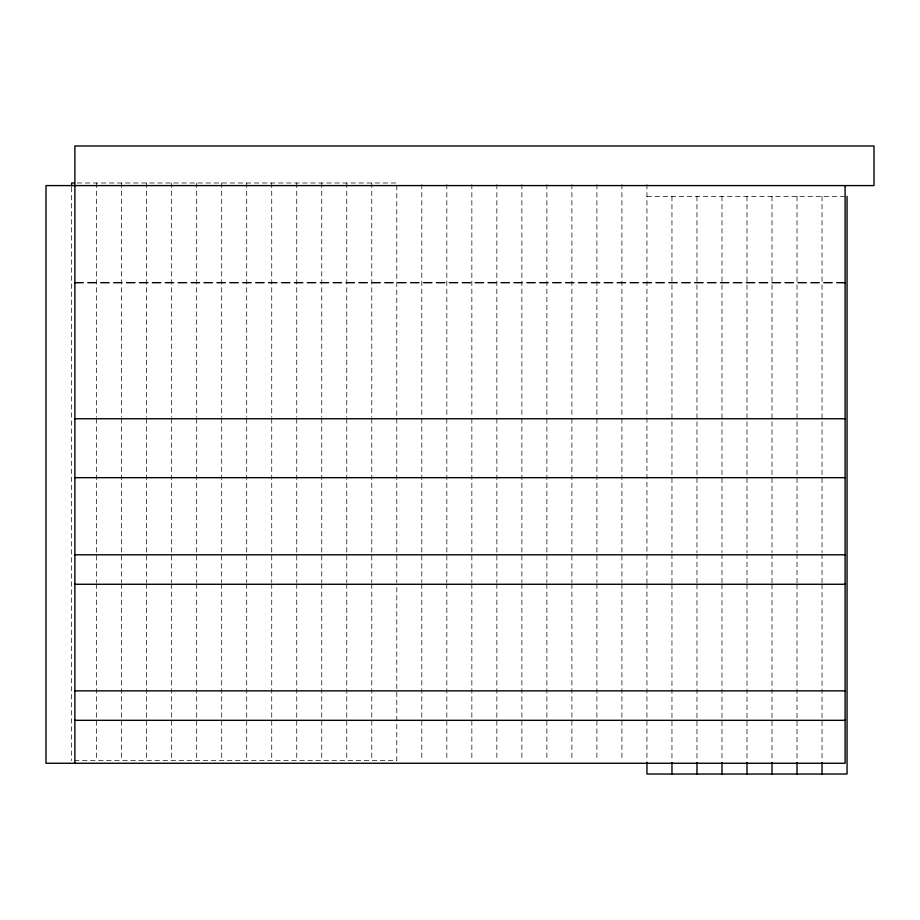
<?xml version="1.0" encoding="UTF-8"?>
<svg xmlns="http://www.w3.org/2000/svg" width="920" height="920" viewBox="0 0 920 920"><rect width="100%" height="100%" fill="white"/><g stroke="black" fill="none" stroke-linecap="round" stroke-linejoin="round"><path stroke-width="0.69" stroke-dasharray="4.6 3.45" d="M77.176 182.988L396.796 182.988L396.796 417.231M646.944 196.339L845.664 196.339M74.393 760.656L396.796 760.656L396.796 583.912M822.031 196.339L822.031 552.713M822.031 554.15L822.031 582.889M822.031 584.327L822.031 761.081M797.019 196.339L797.019 552.713M797.019 554.15L797.019 582.889M797.019 584.327L797.019 761.081M772.006 196.339L772.006 552.713M772.006 554.15L772.006 582.889M772.006 584.327L772.006 761.081M746.994 196.339L746.994 552.713M746.994 554.15L746.994 582.889M746.994 584.327L746.994 761.081M721.981 196.339L721.981 552.713M721.981 554.15L721.981 582.889M721.981 584.327L721.981 761.081M696.969 196.339L696.969 552.713M696.969 554.15L696.969 582.889M696.969 584.327L696.969 761.081M671.956 196.339L671.956 552.713M671.956 554.15L671.956 582.889M671.956 584.327L671.956 761.081M646.944 184.437L646.944 582.889M646.944 583.924L646.944 761.081M621.92 184.437L621.92 417.231M621.92 418.669L621.92 582.486M621.92 583.924L621.92 760.679M596.907 184.437L596.907 417.231M596.907 418.669L596.907 582.486M596.907 583.924L596.907 760.679M571.895 184.437L571.895 417.231M571.895 418.669L571.895 582.486M571.895 583.924L571.895 760.679M546.882 184.437L546.882 417.231M546.882 418.669L546.882 582.486M546.882 583.924L546.882 760.679M521.87 184.437L521.87 417.231M521.87 418.669L521.87 582.486M521.87 583.924L521.87 760.679M496.857 184.437L496.857 417.231M496.857 418.669L496.857 582.486M496.857 583.924L496.857 760.679M471.845 184.437L471.845 417.231M471.845 418.669L471.845 582.486M471.845 583.924L471.845 760.679M446.821 184.437L446.821 417.231M446.821 418.669L446.821 582.486M446.821 583.924L446.821 760.679M421.808 184.437L421.808 417.231M421.808 418.669L421.808 582.486M421.808 583.924L421.808 760.679M396.796 418.657L396.796 582.486M371.784 182.988L371.784 417.22M371.784 418.657L371.784 582.475M371.784 583.912L371.784 760.656M346.771 182.988L346.771 417.22M346.771 418.657L346.771 582.475M346.771 583.912L346.771 760.656M321.759 182.988L321.759 417.22M321.759 418.657L321.759 582.475M321.759 583.912L321.759 760.656M296.746 182.988L296.746 417.22M296.746 418.657L296.746 582.475M296.746 583.912L296.746 760.656M271.733 182.988L271.733 417.22M271.733 418.657L271.733 582.475M271.733 583.912L271.733 760.656M246.709 182.988L246.709 417.22M246.709 418.657L246.709 582.475M246.709 583.912L246.709 760.656M221.697 182.988L221.697 417.22M221.697 418.657L221.697 582.475M221.697 583.912L221.697 760.656M196.684 182.988L196.684 417.22M196.684 418.657L196.684 582.475M196.684 583.912L196.684 760.656M171.672 182.988L171.672 417.22M171.672 418.657L171.672 582.475M171.672 583.912L171.672 760.656M146.659 182.988L146.659 417.22M146.659 418.657L146.659 582.475M146.659 583.912L146.659 760.656M121.647 182.988L121.647 417.22M121.647 418.657L121.647 582.475M121.647 583.912L121.647 760.656M96.634 182.988L96.634 417.22M96.634 418.657L96.634 582.475M96.634 583.912L96.634 760.656M71.611 187.3L71.611 760.656"/><path stroke-width="1.38" d="M74.393 182.988L71.611 182.988L71.611 185.863M74.888 282.681L83.329 282.681M87.791 282.681L96.243 282.681M100.705 282.681L109.146 282.681M113.62 282.681L122.061 282.681M126.534 282.681L134.975 282.681M139.438 282.681L147.89 282.681M152.352 282.681L160.793 282.681M165.267 282.681L173.708 282.681M178.181 282.681L186.622 282.681M191.084 282.681L199.536 282.681M203.998 282.681L212.451 282.681M216.913 282.681L225.354 282.681M229.827 282.681L238.268 282.681M242.73 282.681L251.183 282.681M255.645 282.681L264.097 282.681M268.559 282.681L277 282.681M281.474 282.681L289.915 282.681M294.377 282.681L302.829 282.681M307.291 282.681L315.744 282.681M320.206 282.681L328.647 282.681M333.12 282.681L341.561 282.681M346.023 282.681L354.476 282.681M358.938 282.681L367.391 282.681M371.853 282.681L380.293 282.681M384.767 282.681L393.208 282.681M397.67 282.681L406.122 282.681M410.584 282.681L419.037 282.681M423.499 282.681L431.94 282.681M436.413 282.681L444.854 282.681M449.316 282.681L457.769 282.681M462.231 282.681L470.683 282.681M475.145 282.681L483.586 282.681M488.06 282.681L496.501 282.681M500.963 282.681L509.416 282.681M513.877 282.681L522.33 282.681M526.792 282.681L535.233 282.681M539.707 282.681L548.147 282.681M552.609 282.681L561.062 282.681M565.524 282.681L573.976 282.681M578.438 282.681L586.879 282.681M591.353 282.681L599.794 282.681M604.256 282.681L612.708 282.681M617.17 282.681L625.623 282.681M630.085 282.681L638.526 282.681M642.999 282.681L651.44 282.681M655.903 282.681L664.355 282.681M668.817 282.681L677.269 282.681M681.731 282.681L690.172 282.681M694.646 282.681L703.087 282.681M707.549 282.681L716.001 282.681M720.463 282.681L728.916 282.681M733.378 282.681L741.819 282.681M746.293 282.681L754.733 282.681M759.207 282.681L767.648 282.681M772.11 282.681L780.562 282.681M785.024 282.681L793.466 282.681M797.939 282.681L806.38 282.681M810.853 282.681L819.294 282.681M823.756 282.681L832.209 282.681M836.671 282.681L845.112 282.681M74.888 418.749L845.112 418.749M74.888 477.664L845.112 477.664M74.888 554.806L845.112 554.806M74.888 584.269L845.112 584.269M74.888 690.874L845.112 690.874M74.888 720.325L845.112 720.325M847.055 196.339L847.055 774.019L646.944 774.019L646.944 762.519M845.112 185.587L845.112 763.255L46 763.255L46 185.587L874 185.587L874 145.981L74.888 145.981L74.888 763.255M822.031 762.519L822.031 774.019M797.019 762.519L797.019 774.019M772.006 762.519L772.006 774.019M746.994 762.519L746.994 774.019M721.981 762.519L721.981 774.019M696.969 762.519L696.969 774.019M671.956 762.519L671.956 774.019"/></g></svg>
